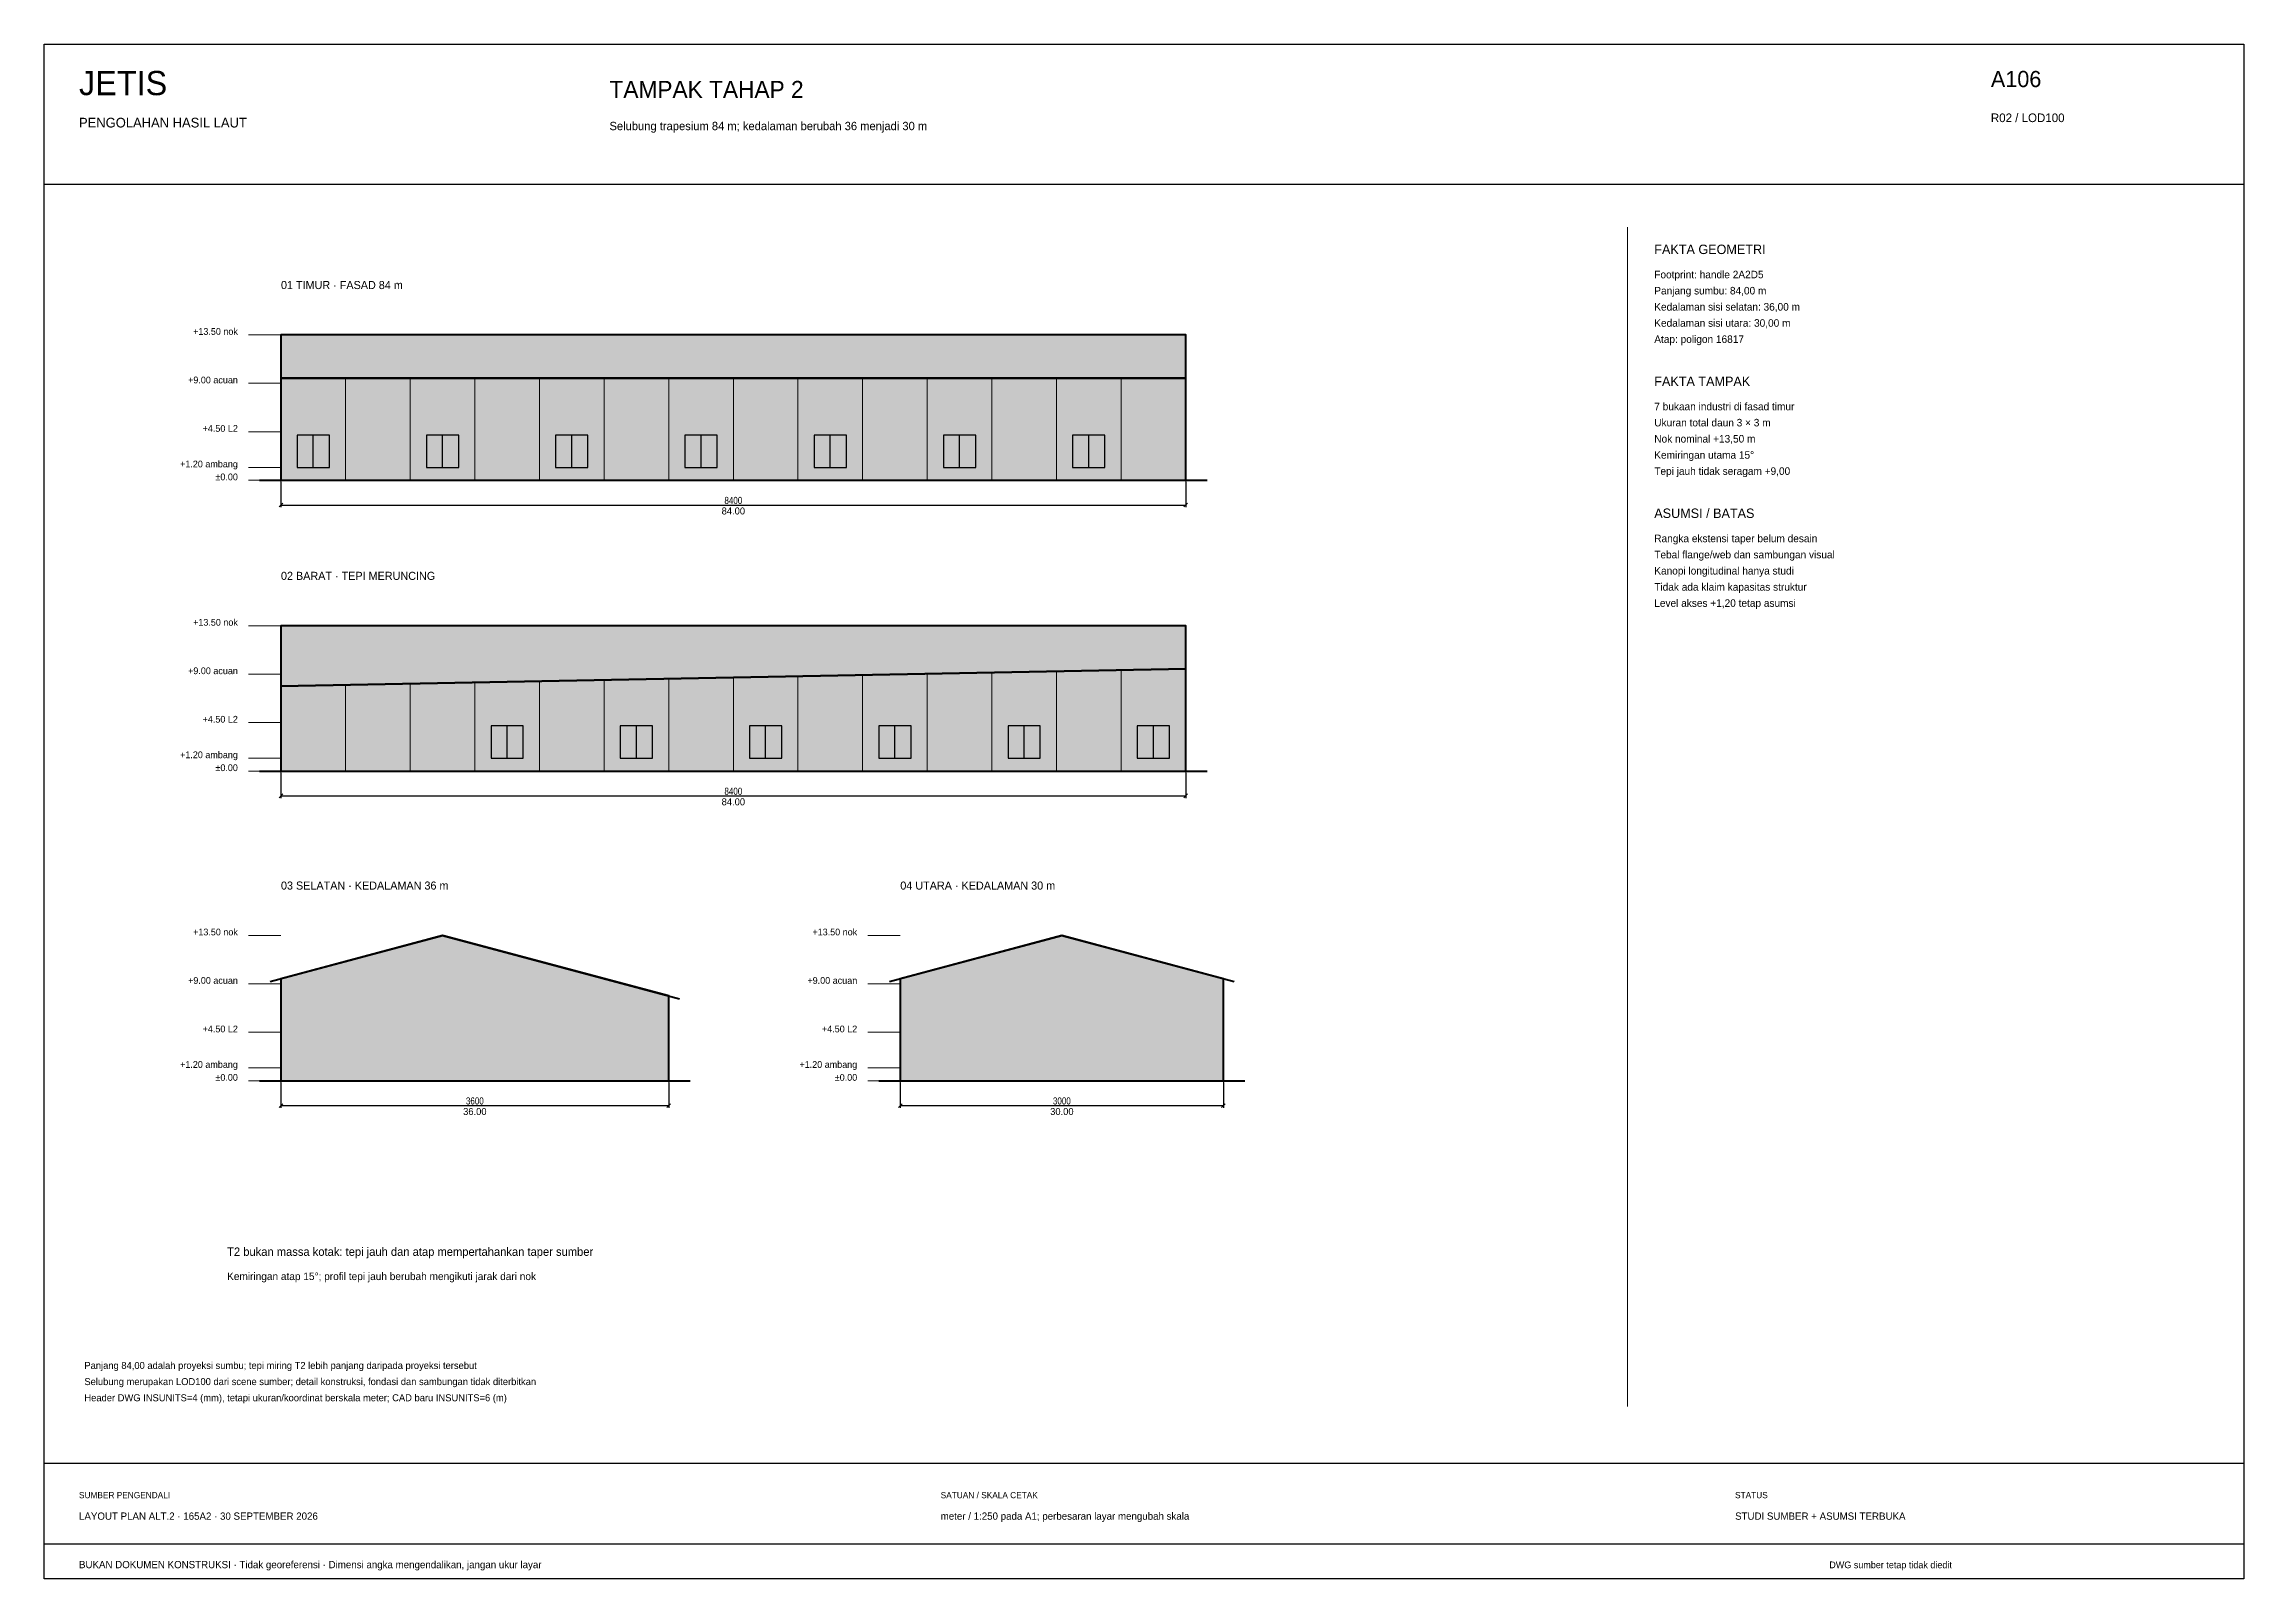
# Model space of a CAD drawing. Header units: metres. Extents: x -40 to 12011, y -1317 to 9636.
# Drawn here: x 585.5 to 789.8, y -879.2 to -736.8 of the extents above; entities that cross this region are included whole.
import ezdxf
from ezdxf.enums import TextEntityAlignment as Align

# ---------------------------------------------------------------- set-up
doc = ezdxf.new("R2010")
doc.units = ezdxf.units.M
for name, color, linetype, lineweight in [('DIMENSION', 8, 'Continuous', 18), ('GRID', 8, 'Continuous', 13), ('HATCH', 8, 'Continuous', 13), ('NOTE', 7, 'Continuous', 15), ('OPENING', 4, 'Continuous', 30), ('ROOF', 4, 'Continuous', 40), ('SECTION', 7, 'Continuous', 60), ('TITLE', 7, 'Continuous', 30), ('WALL', 7, 'Continuous', 40)]:
    doc.layers.add(name, color=color, linetype=linetype, lineweight=lineweight)
doc.styles.add('OpenSansCondensed-Light', font='OpenSansCondensed-Light.ttf')
doc.dimstyles.new('EZDXF', dxfattribs={"dimtxt": 0.25, "dimasz": 0.175, "dimexe": 0.375, "dimexo": 0.125, "dimgap": 0.1, "dimtad": 1, "dimlfac": 100, "dimzin": 12, "dimdsep": 46, "dimtxsty": 'OpenSansCondensed-Light', "dimblk": 'ARCHTICK', "dimcen": 2.5, "dimazin": 3, "dimtfac": 0.5, "dimtmove": 2, "dimatfit": 3})

# ---------------------------------------------------------------- blocks, each defined once
blk = doc.blocks.new('_ARCHTICK')
at = {"color": 0, "linetype": 'ByBlock', "const_width": 0.15}
blk.add_lwpolyline([(-0.5, -0.5), (0.5, 0.5)], dxfattribs=at)

msp = doc.modelspace()

# ---------------------------------------------------------------- hatches: boundary and pattern name
at = {"layer": 'HATCH'}
for color, points in [(254, [(607.5, -767.76924), (691.5, -767.76924), (691.5, -763.75), (607.5, -763.75)]), (254, [(607.5, -777.25), (691.5, -777.25), (691.5, -767.76924), (607.5, -767.76924)]), (7, [(609, -776.05), (612, -776.05), (612, -773.05), (609, -773.05)]), (7, [(621, -776.05), (624, -776.05), (624, -773.05), (621, -773.05)]), (7, [(633, -776.05), (636, -776.05), (636, -773.05), (633, -773.05)]), (7, [(645, -776.05), (648, -776.05), (648, -773.05), (645, -773.05)]), (7, [(657, -776.05), (660, -776.05), (660, -773.05), (657, -773.05)]), (7, [(669, -776.05), (672, -776.05), (672, -773.05), (669, -773.05)]), (7, [(681, -776.05), (684, -776.05), (684, -773.05), (681, -773.05)]), (254, [(607.5, -796.37693), (691.5, -794.76924), (691.5, -790.75), (607.5, -790.75)]), (254, [(607.5, -804.25), (691.5, -804.25), (691.5, -794.76924), (607.5, -796.37693)]), (7, [(627, -803.05), (630, -803.05), (630, -800.05), (627, -800.05)]), (7, [(639, -803.05), (642, -803.05), (642, -800.05), (639, -800.05)]), (7, [(651, -803.05), (654, -803.05), (654, -800.05), (651, -800.05)]), (7, [(663, -803.05), (666, -803.05), (666, -800.05), (663, -800.05)]), (7, [(675, -803.05), (678, -803.05), (678, -800.05), (675, -800.05)]), (7, [(687, -803.05), (690, -803.05), (690, -800.05), (687, -800.05)]), (254, [(607.5, -833), (643.5, -833), (643.5, -825.12693), (622.5, -819.5), (607.5, -823.51924)]), (254, [(665, -833), (695, -833), (695, -823.51924), (680, -819.5), (665, -823.51924)])]:
    msp.add_hatch(color=color, dxfattribs=at).paths.add_polyline_path(points)

# ---------------------------------------------------------------- linework, layer by layer
at = {"layer": 'DIMENSION', "linetype": 'Continuous'}
for p, q in [((607.5, -763.75), (604.5, -763.75)), ((607.5, -768.25), (604.5, -768.25)), ((607.5, -772.75), (604.5, -772.75)), ((607.5, -776.05), (604.5, -776.05)), ((607.5, -777.25), (604.5, -777.25)), ((607.5, -777.25), (607.5, -779.55)), ((691.5, -777.25), (691.5, -779.55)), ((607.325, -779.725), (607.675, -779.375)), ((607.5, -779.55), (691.5, -779.55)), ((691.325, -779.725), (691.675, -779.375)), ((607.5, -790.75), (604.5, -790.75)), ((607.5, -795.25), (604.5, -795.25)), ((607.5, -799.75), (604.5, -799.75)), ((607.5, -803.05), (604.5, -803.05)), ((607.5, -804.25), (604.5, -804.25)), ((607.5, -804.25), (607.5, -806.55)), ((691.5, -804.25), (691.5, -806.55)), ((607.325, -806.725), (607.675, -806.375)), ((607.5, -806.55), (691.5, -806.55)), ((691.325, -806.725), (691.675, -806.375)), ((607.5, -819.5), (604.5, -819.5)), ((665, -819.5), (662, -819.5)), ((607.5, -824), (604.5, -824)), ((665, -824), (662, -824)), ((607.5, -828.5), (604.5, -828.5)), ((665, -828.5), (662, -828.5)), ((607.5, -831.8), (604.5, -831.8)), ((607.5, -833), (604.5, -833)), ((607.5, -833), (607.5, -835.3)), ((643.5, -833), (643.5, -835.3)), ((665, -831.8), (662, -831.8)), ((665, -833), (662, -833)), ((665, -833), (665, -835.3)), ((695, -833), (695, -835.3)), ((607.325, -835.475), (607.675, -835.125)), ((607.5, -835.3), (643.5, -835.3)), ((643.325, -835.475), (643.675, -835.125)), ((664.825, -835.475), (665.175, -835.125)), ((665, -835.3), (695, -835.3)), ((694.825, -835.475), (695.175, -835.125))]:
    msp.add_line(p, q, dxfattribs=at)
at = {"layer": 'GRID'}
msp.add_line((732.5, -753.75), (732.5, -863.25), dxfattribs=at)
at = {"layer": 'GRID', "linetype": 'Continuous'}
for p, q in [((607.5, -777.25), (607.5, -767.76924)), ((613.5, -777.25), (613.5, -767.76924)), ((619.5, -777.25), (619.5, -767.76924)), ((625.5, -777.25), (625.5, -767.76924)), ((631.5, -777.25), (631.5, -767.76924)), ((637.5, -777.25), (637.5, -767.76924)), ((643.5, -777.25), (643.5, -767.76924)), ((649.5, -777.25), (649.5, -767.76924)), ((655.5, -777.25), (655.5, -767.76924)), ((661.5, -777.25), (661.5, -767.76924)), ((667.5, -777.25), (667.5, -767.76924)), ((673.5, -777.25), (673.5, -767.76924)), ((679.5, -777.25), (679.5, -767.76924)), ((685.5, -777.25), (685.5, -767.76924)), ((691.5, -777.25), (691.5, -767.76924)), ((607.5, -804.25), (607.5, -796.37693)), ((613.5, -804.25), (613.5, -796.2621)), ((619.5, -804.25), (619.5, -796.14726)), ((625.5, -804.25), (625.5, -796.03243)), ((631.5, -804.25), (631.5, -795.91759)), ((637.5, -804.25), (637.5, -795.80276)), ((643.5, -804.25), (643.5, -795.68792)), ((649.5, -804.25), (649.5, -795.57309)), ((655.5, -804.25), (655.5, -795.45825)), ((661.5, -804.25), (661.5, -795.34341)), ((667.5, -804.25), (667.5, -795.22858)), ((673.5, -804.25), (673.5, -795.11374)), ((679.5, -804.25), (679.5, -794.99891)), ((685.5, -804.25), (685.5, -794.88407)), ((691.5, -804.25), (691.5, -794.76924))]:
    msp.add_line(p, q, dxfattribs=at)
at = {"layer": 'OPENING', "linetype": 'Continuous'}
for p, q in [((610.5, -776.05), (610.5, -773.05)), ((622.5, -776.05), (622.5, -773.05)), ((634.5, -776.05), (634.5, -773.05)), ((646.5, -776.05), (646.5, -773.05)), ((658.5, -776.05), (658.5, -773.05)), ((670.5, -776.05), (670.5, -773.05)), ((682.5, -776.05), (682.5, -773.05)), ((628.5, -803.05), (628.5, -800.05)), ((640.5, -803.05), (640.5, -800.05)), ((652.5, -803.05), (652.5, -800.05)), ((664.5, -803.05), (664.5, -800.05)), ((676.5, -803.05), (676.5, -800.05)), ((688.5, -803.05), (688.5, -800.05))]:
    msp.add_line(p, q, dxfattribs=at)
for points in [[(609, -776.05), (612, -776.05), (612, -773.05), (609, -773.05)], [(621, -776.05), (624, -776.05), (624, -773.05), (621, -773.05)], [(633, -776.05), (636, -776.05), (636, -773.05), (633, -773.05)], [(645, -776.05), (648, -776.05), (648, -773.05), (645, -773.05)], [(657, -776.05), (660, -776.05), (660, -773.05), (657, -773.05)], [(669, -776.05), (672, -776.05), (672, -773.05), (669, -773.05)], [(681, -776.05), (684, -776.05), (684, -773.05), (681, -773.05)], [(627, -803.05), (630, -803.05), (630, -800.05), (627, -800.05)], [(639, -803.05), (642, -803.05), (642, -800.05), (639, -800.05)], [(651, -803.05), (654, -803.05), (654, -800.05), (651, -800.05)], [(663, -803.05), (666, -803.05), (666, -800.05), (663, -800.05)], [(675, -803.05), (678, -803.05), (678, -800.05), (675, -800.05)], [(687, -803.05), (690, -803.05), (690, -800.05), (687, -800.05)]]:
    msp.add_lwpolyline(points, close=True, dxfattribs=at)
at = {"layer": 'ROOF', "linetype": 'Continuous'}
for points in [[(607.5, -767.76924), (691.5, -767.76924), (691.5, -763.75), (607.5, -763.75)], [(607.5, -796.37693), (691.5, -794.76924), (691.5, -790.75), (607.5, -790.75)]]:
    msp.add_lwpolyline(points, close=True, dxfattribs=at)
for points in [[(606.5, -823.78719), (622.5, -819.5), (644.5, -825.39488)], [(664, -823.78719), (680, -819.5), (696, -823.78719)]]:
    msp.add_lwpolyline(points, dxfattribs=at)
at = {"layer": 'SECTION', "linetype": 'Continuous'}
for p, q in [((605.5, -777.25), (693.5, -777.25)), ((605.5, -804.25), (693.5, -804.25)), ((605.5, -833), (645.5, -833)), ((663, -833), (697, -833))]:
    msp.add_line(p, q, dxfattribs=at)
at = {"layer": 'TITLE'}
for p, q in [((585.5, -736.75), (789.75, -736.75)), ((585.5, -879.25), (585.5, -736.75)), ((789.75, -736.75), (789.75, -879.25)), ((585.5, -749.75), (789.75, -749.75)), ((585.5, -868.5), (789.75, -868.5)), ((585.5, -876), (789.75, -876)), ((789.75, -879.25), (585.5, -879.25))]:
    msp.add_line(p, q, dxfattribs=at)
at = {"layer": 'WALL', "linetype": 'Continuous'}
for points in [[(607.5, -777.25), (691.5, -777.25), (691.5, -767.76924), (607.5, -767.76924)], [(607.5, -804.25), (691.5, -804.25), (691.5, -794.76924), (607.5, -796.37693)], [(607.5, -833), (643.5, -833), (643.5, -825.12693), (622.5, -819.5), (607.5, -823.51924)], [(665, -833), (695, -833), (695, -823.51924), (680, -819.5), (665, -823.51924)]]:
    msp.add_lwpolyline(points, close=True, dxfattribs=at)

# ---------------------------------------------------------------- texts
at = {"layer": 'DIMENSION'}
for s, p in [('84.00', (649.5, -780.1)), ('84.00', (649.5, -807.1)), ('36.00', (625.5, -835.85)), ('30.00', (680, -835.85))]:
    msp.add_text(s, height=0.65, dxfattribs=at).set_placement(p, align=Align.MIDDLE_CENTER)
at = {"layer": 'NOTE'}
for s, p in [('+13.50 nok', (603.5, -763.75)), ('+9.00 acuan', (603.5, -768.25)), ('+4.50 L2', (603.5, -772.75)), ('+1.20 ambang', (603.5, -776.05)), ('±0.00', (603.5, -777.25)), ('+13.50 nok', (603.5, -790.75)), ('+9.00 acuan', (603.5, -795.25)), ('+4.50 L2', (603.5, -799.75)), ('+1.20 ambang', (603.5, -803.05)), ('±0.00', (603.5, -804.25)), ('+13.50 nok', (603.5, -819.5)), ('+13.50 nok', (661, -819.5)), ('+9.00 acuan', (603.5, -824)), ('+9.00 acuan', (661, -824)), ('+4.50 L2', (603.5, -828.5)), ('+4.50 L2', (661, -828.5)), ('+1.20 ambang', (603.5, -831.8)), ('+1.20 ambang', (661, -831.8)), ('±0.00', (603.5, -833)), ('±0.00', (661, -833))]:
    msp.add_text(s, height=0.625, dxfattribs=at).set_placement(p, align=Align.RIGHT)
at = {"layer": 'TITLE'}
for s, height, p in [('JETIS', 2.25, (588.75, -741.5)), ('A106', 1.5, (766.25, -740.75)), ('TAMPAK TAHAP 2', 1.575, (638, -741.75)), ('R02 / LOD100', 0.8, (766.25, -744)), ('PENGOLAHAN HASIL LAUT', 0.9, (588.75, -744.5)), ('Selubung trapesium 84 m; kedalaman berubah 36 menjadi 30 m', 0.775, (638, -744.75)), ('FAKTA GEOMETRI', 0.875, (735, -756.25)), ('Footprint: handle 2A2D5', 0.7, (735, -758.5)), ('01 TIMUR · FASAD 84 m', 0.75, (607.5, -759.5)), ('Panjang sumbu: 84,00 m', 0.7, (735, -760)), ('Kedalaman sisi selatan: 36,00 m', 0.7, (735, -761.5)), ('Atap: poligon 16817', 0.7, (735, -764.5)), ('Kedalaman sisi utara: 30,00 m', 0.7, (735, -763)), ('FAKTA TAMPAK', 0.875, (735, -768.5)), ('7 bukaan industri di fasad timur', 0.7, (735, -770.75)), ('Ukuran total daun 3 × 3 m', 0.7, (735, -772.25)), ('Nok nominal +13,50 m', 0.7, (735, -773.75)), ('Tepi jauh tidak seragam +9,00', 0.7, (735, -776.75)), ('Kemiringan utama 15°', 0.7, (735, -775.25)), ('ASUMSI / BATAS', 0.875, (735, -780.75)), ('Rangka ekstensi taper belum desain', 0.7, (735, -783)), ('Tebal flange/web dan sambungan visual', 0.7, (735, -784.5)), ('02 BARAT · TEPI MERUNCING', 0.75, (607.5, -786.5)), ('Kanopi longitudinal hanya studi', 0.7, (735, -786)), ('Tidak ada klaim kapasitas struktur', 0.7, (735, -787.5)), ('Level akses +1,20 tetap asumsi', 0.7, (735, -789)), ('03 SELATAN · KEDALAMAN 36 m', 0.75, (607.5, -815.25)), ('04 UTARA · KEDALAMAN 30 m', 0.75, (665, -815.25)), ('T2 bukan massa kotak: tepi jauh dan atap mempertahankan taper sumber', 0.775, (602.5, -849.25)), ('Kemiringan atap 15°; profil tepi jauh berubah mengikuti jarak dari nok', 0.7, (602.5, -851.5)), ('Panjang 84,00 adalah proyeksi sumbu; tepi miring T2 lebih panjang daripada proyeksi tersebut', 0.65, (589.25, -859.75)), ('Selubung merupakan LOD100 dari scene sumber; detail konstruksi, fondasi dan sambungan tidak diterbitkan', 0.65, (589.25, -861.25)), ('Header DWG INSUNITS=4 (mm), tetapi ukuran/koordinat berskala meter; CAD baru INSUNITS=6 (m)', 0.65, (589.25, -862.75)), ('SUMBER PENGENDALI', 0.575, (588.75, -871.75)), ('SATUAN / SKALA CETAK', 0.575, (668.75, -871.75)), ('STATUS', 0.575, (742.5, -871.75)), ('LAYOUT PLAN ALT.2 · 165A2 · 30 SEPTEMBER 2026', 0.675, (588.75, -873.75)), ('meter / 1:250 pada A1; perbesaran layar mengubah skala', 0.675, (668.75, -873.75)), ('STUDI SUMBER + ASUMSI TERBUKA', 0.675, (742.5, -873.75)), ('BUKAN DOKUMEN KONSTRUKSI · Tidak georeferensi · Dimensi angka mengendalikan, jangan ukur layar', 0.675, (588.75, -878.25)), ('DWG sumber tetap tidak diedit', 0.625, (751.25, -878.25))]:
    msp.add_text(s, height=height, dxfattribs=at).set_placement(p)

# ---------------------------------------------------------------- dimensions: what is measured, and where the dimension line sits
at = {"layer": 'DIMENSION'}
for base, p1, p2 in [((607.5, -779.55), (607.5, -777.25), (691.5, -777.25)), ((607.5, -806.55), (607.5, -804.25), (691.5, -804.25)), ((607.5, -835.3), (607.5, -833), (643.5, -833)), ((665, -835.3), (665, -833), (695, -833))]:
    msp.add_linear_dim(base=base, p1=p1, p2=p2, dimstyle='EZDXF', override={"dimtxt": 0.65, "dimasz": 0.2, "dimexe": 0.2, "dimexo": 0.15, "dimtad": 1, "dimdec": 2, "dimclrd": 8, "dimclre": 8, "dimclrt": 8}, dxfattribs=at).render()

doc.saveas('drawing.dxf')
